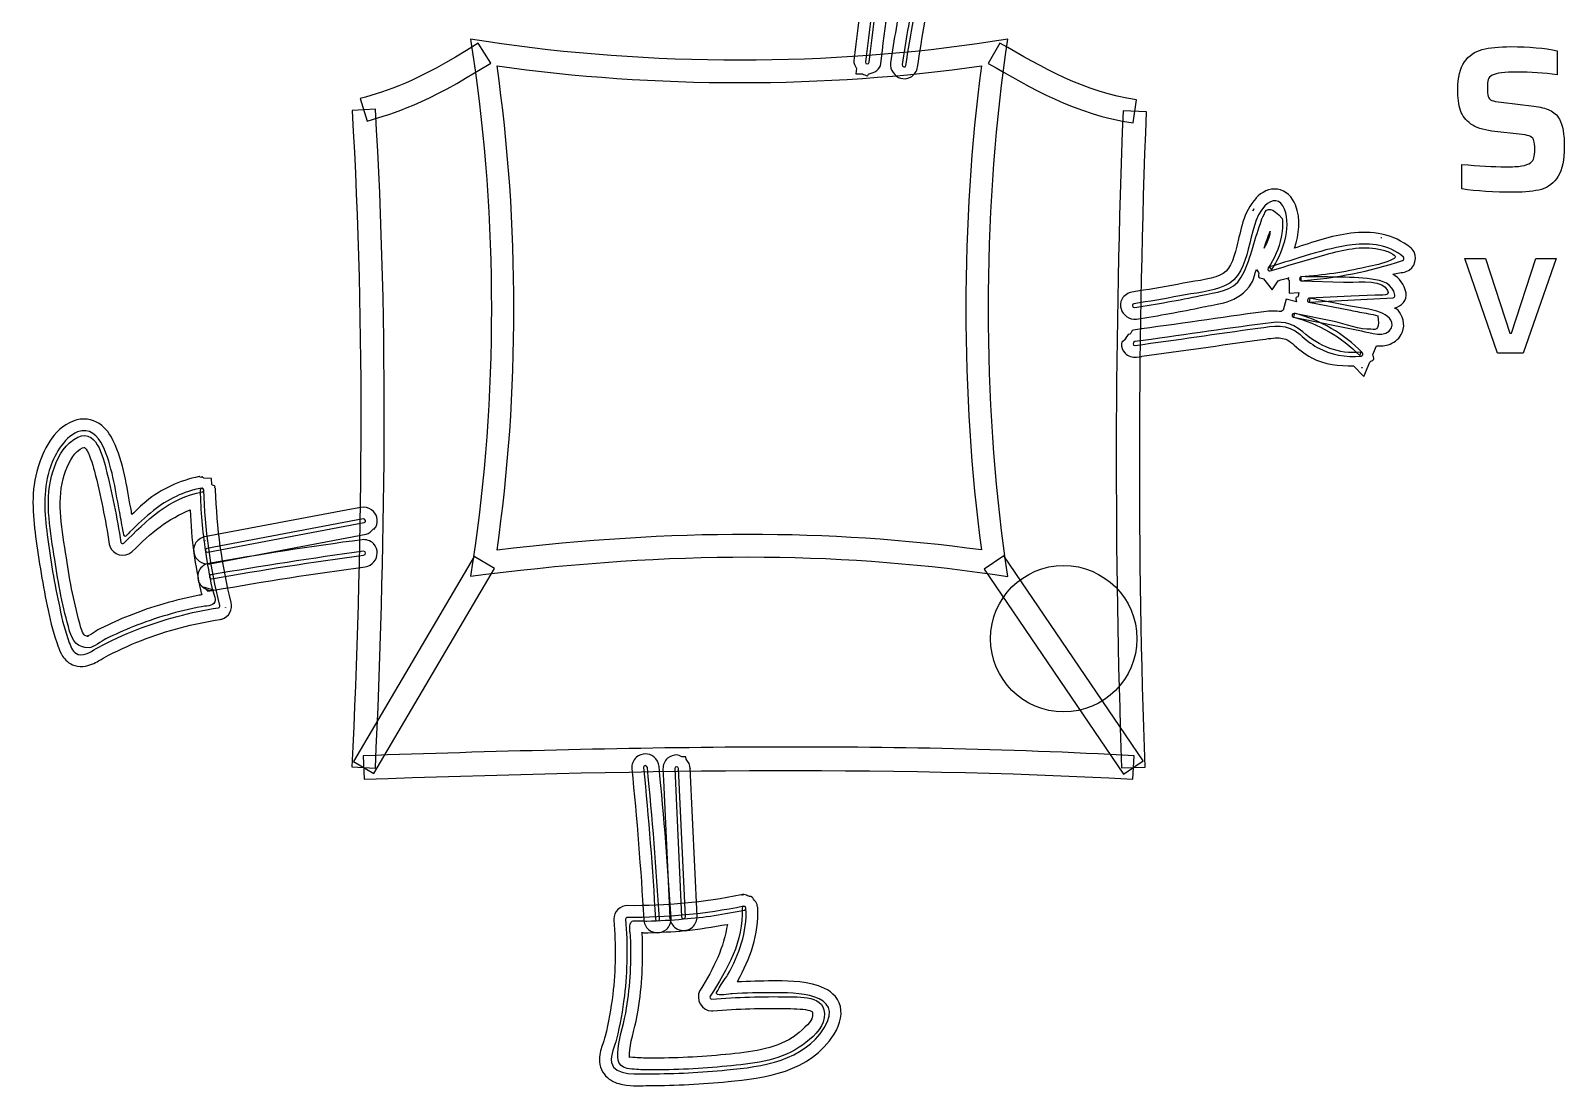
# Model space of a CAD drawing. Extents: x 24 to 169, y 31 to 271.
# Drawn here: x 103.52 to 129.67, y 239.96 to 257.96 of the extents above; entities that cross this region are included whole.
import ezdxf

# ---------------------------------------------------------------- set-up
doc = ezdxf.new("R2010")
doc.units = 0
doc.layers.get('0').update_dxf_attribs({"linetype": 'CONTINUOUS'})

msp = doc.modelspace()

# ---------------------------------------------------------------- linework, layer by layer
at = {"color": 1}
for p, q in [((111.015426, 257.818191), (111.056076, 257.549474)), ((111.28414, 257.777572), (111.015426, 257.818191)), ((111.360622, 257.410292), (111.147717, 257.748602)), ((118.014694, 257.401808), (118.042951, 257.627119)), ((118.042951, 257.627119), (118.040129, 257.627119)), ((120.042928, 257.752737), (119.843111, 257.406157)), ((120.178666, 257.818209), (119.912016, 257.776867)), ((120.042928, 257.752737), (120.042928, 257.752737)), ((120.140767, 257.551559), (120.178666, 257.818209)), ((129.548156, 257.620102), (129.548156, 257.210885)), ((111.469489, 257.364096), (111.469489, 257.364128)), ((117.55166, 257.454174), (117.55166, 257.453468)), ((117.815834, 257.427282), (117.813692, 257.427282)), ((118.180076, 257.414254), (118.180076, 257.413548)), ((118.575443, 257.359256), (118.576149, 257.35855)), ((118.575443, 257.357845), (118.575443, 257.359256)), ((118.575443, 257.359256), (118.575443, 257.359256)), ((118.576149, 257.35855), (118.575443, 257.357845)), ((117.598513, 257.31911), (117.5868, 257.226781)), ((117.5868, 257.226781), (117.700486, 257.226781)), ((117.81486, 257.226781), (117.816271, 257.226781)), ((117.816271, 257.226781), (117.815566, 257.227486)), ((109.137165, 256.803957), (109.254297, 256.421554)), ((109.395545, 256.624813), (108.996604, 256.600683)), ((109.395528, 256.624796), (109.395545, 256.624813)), ((122.542683, 256.579347), (122.143054, 256.594496)), ((122.313928, 256.389169), (122.372496, 256.784663)), ((128.592135, 256.741692), (129.149519, 256.674664)), ((128.951964, 256.19136), (128.433385, 256.251332)), ((127.921859, 255.26356), (127.921859, 255.683365)), ((124.777961, 255.259013), (124.777976, 255.259133)), ((124.414174, 255.109598), (124.413469, 255.108892)), ((124.414174, 255.110304), (124.414174, 255.109598)), ((125.083198, 254.992346), (125.083198, 254.993051)), ((128.810856, 255.207116), (128.810856, 255.207116)), ((124.356922, 254.888446), (124.372833, 254.924958)), ((124.36045, 254.893279), (124.356922, 254.888446)), ((124.651195, 254.541176), (124.651198, 254.541176)), ((126.545913, 254.43226), (126.539034, 254.434376)), ((126.539034, 254.434376), (126.539104, 254.434376)), ((126.539104, 254.434376), (126.548735, 254.43226)), ((126.548735, 254.43226), (126.545913, 254.43226)), ((127.063447, 254.245443), (127.054487, 254.253028)), ((127.071032, 254.237188), (127.063447, 254.245443)), ((124.636752, 253.932661), (124.674319, 253.883977)), ((128.530917, 252.460128), (127.972119, 254.079373)), ((127.972119, 254.079373), (128.321368, 254.079373)), ((128.321368, 254.079373), (128.740467, 252.806202)), ((128.769042, 252.806202), (129.181791, 254.079373)), ((129.527865, 254.079373), (128.969066, 252.460128)), ((129.181791, 254.079373), (129.527865, 254.079373)), ((124.41687, 253.890024), (124.454769, 253.841101)), ((124.540197, 253.730163), (124.684892, 253.54275)), ((124.684892, 253.54275), (124.789621, 253.69847)), ((124.977728, 253.699874), (124.977728, 253.484214)), ((125.177555, 253.769149), (125.177555, 253.69877)), ((125.180194, 253.697186), (125.902508, 253.672315)), ((123.071245, 253.636466), (123.070539, 253.636466)), ((123.07195, 253.636466), (123.071245, 253.636466)), ((124.977728, 253.484214), (125.138958, 253.495926)), ((125.138958, 253.495926), (125.130703, 253.435291)), ((125.318313, 253.334711), (126.747059, 253.408261)), ((126.03427, 253.434187), (125.319368, 253.397678)), ((126.443315, 253.452708), (126.03427, 253.434187)), ((124.925359, 253.385701), (124.872992, 253.193466)), ((125.101059, 253.339537), (124.925359, 253.385701)), ((125.310866, 253.332587), (126.023652, 253.193946)), ((125.327309, 253.399802), (125.318313, 253.334711)), ((125.989295, 253.270685), (125.327309, 253.399802)), ((125.066431, 253.142095), (125.048968, 253.078066)), ((125.048968, 253.078066), (126.209427, 252.841529)), ((125.742665, 253.002385), (125.065863, 253.140497)), ((122.181658, 252.705516), (122.196122, 252.714476)), ((122.182364, 252.707633), (122.181658, 252.705516)), ((122.232663, 252.780668), (122.182364, 252.707633)), ((122.256793, 252.784196), (122.232663, 252.780668)), ((125.030772, 252.627041), (125.024563, 252.63325)), ((126.90565, 252.817798), (126.906356, 252.818503)), ((126.90565, 252.817092), (126.90565, 252.817798)), ((128.740467, 252.806202), (128.769042, 252.806202)), ((122.346483, 252.592807), (122.347583, 252.594412)), ((122.37389, 252.394776), (122.461393, 252.406488)), ((122.461393, 252.406488), (122.462804, 252.408605)), ((125.353912, 252.386581), (125.35744, 252.384464)), ((125.35744, 252.384464), (125.361567, 252.382348)), ((126.179226, 252.42189), (126.202509, 252.478511)), ((126.402661, 252.439536), (126.464672, 252.589742)), ((126.464672, 252.589742), (126.470881, 252.58833)), ((128.969066, 252.460128), (128.530917, 252.460128)), ((126.072631, 252.244542), (126.24902, 252.064711)), ((126.209759, 252.214299), (126.213886, 252.217121)), ((126.224223, 252.215004), (126.209759, 252.214299)), ((126.213886, 252.217121), (126.213886, 252.217121)), ((126.24902, 252.064711), (126.350305, 252.310688)), ((104.241801, 251.304156), (104.241095, 251.304156)), ((104.242507, 251.304861), (104.241801, 251.304156)), ((104.242454, 251.30472), (104.242507, 251.304861)), ((104.431366, 250.855724), (104.431299, 250.855621)), ((103.643717, 250.52212), (103.643717, 250.521415)), ((106.392946, 250.35665), (106.390124, 250.355945)), ((106.395062, 250.35665), (106.392946, 250.35665)), ((106.602439, 250.327017), (106.472215, 250.327723)), ((106.604555, 250.222285), (106.602439, 250.327017)), ((106.40542, 250.127977), (106.406482, 250.127973)), ((106.671354, 250.14303), (106.669943, 250.152696)), ((106.671354, 250.133399), (106.671354, 250.14303)), ((108.985704, 249.800046), (106.481814, 249.32807)), ((109.148309, 249.831055), (108.985704, 249.800046)), ((109.148351, 249.831073), (109.148309, 249.831055)), ((109.185654, 249.634262), (106.51919, 249.131555)), ((106.536653, 249.067523), (109.203116, 249.571288)), ((109.185654, 249.634788), (109.185654, 249.634262)), ((109.385357, 249.468637), (109.385357, 249.481725)), ((106.501813, 249.264683), (106.499696, 249.263977)), ((106.499696, 249.263977), (106.501107, 249.264683)), ((106.501107, 249.264683), (106.501813, 249.264683)), ((106.572774, 248.87056), (109.23996, 249.374922)), ((109.167627, 249.280536), (109.166914, 249.280529)), ((109.361227, 249.463804), (109.385357, 249.468637)), ((104.126147, 248.97192), (104.125441, 248.973331)), ((104.126147, 248.969804), (104.126147, 248.97192)), ((104.856426, 249.204732), (104.859249, 249.188187)), ((104.859249, 249.188187), (104.864752, 249.172347)), ((105.240265, 249.071061), (105.245098, 249.075189)), ((105.245098, 249.075189), (105.249931, 249.080692)), ((106.300684, 249.048311), (106.299978, 249.049722)), ((111.081572, 248.99188), (109.023475, 245.495806)), ((111.426079, 248.789309), (111.081572, 248.99188)), ((120.108386, 249.002905), (119.777657, 248.778285)), ((122.484803, 245.50683), (120.108386, 249.002905)), ((106.554161, 248.876078), (106.553456, 248.876078)), ((106.572068, 248.87056), (106.572774, 248.87056)), ((109.221337, 248.818205), (109.222043, 248.818205)), ((109.222043, 248.818205), (109.222748, 248.818205)), ((109.367983, 245.293238), (111.426079, 248.789309)), ((111.056076, 248.9216), (111.016114, 248.659773)), ((119.777657, 248.778285), (122.154075, 245.282214)), ((120.178666, 248.654968), (120.140767, 248.918863)), ((106.63821, 248.417881), (106.464577, 248.47369)), ((106.464577, 248.47369), (106.538304, 248.399967)), ((106.605974, 248.615094), (106.605977, 248.61509)), ((111.016114, 248.659773), (111.278629, 248.692158)), ((119.914771, 248.692863), (120.178666, 248.654968)), ((106.538304, 248.399967), (106.640965, 248.417888)), ((106.935213, 248.211722), (106.936624, 248.207594)), ((106.749166, 247.920226), (106.762959, 247.922342)), ((106.762959, 247.922342), (106.776047, 247.92647)), ((106.838725, 248.12987), (106.836608, 248.125037)), ((106.836608, 248.125037), (106.837314, 248.128565)), ((106.837314, 248.128565), (106.838725, 248.129976)), ((106.838725, 248.129976), (106.838725, 248.12987)), ((104.372812, 247.775016), (104.372812, 247.776427)), ((103.988225, 247.451152), (103.988931, 247.44833)), ((103.988931, 247.44833), (103.990342, 247.444802)), ((109.188839, 245.594336), (109.202633, 245.194707)), ((113.997614, 245.62597), (113.997614, 245.625984)), ((114.5309, 245.608684), (114.530914, 245.608758)), ((114.689374, 245.577005), (114.619094, 245.577005)), ((114.691491, 245.534975), (114.689374, 245.577005)), ((115.771019, 245.741787), (115.771023, 245.741787)), ((122.307741, 245.194707), (122.33046, 245.594336)), ((108.995899, 245.403467), (109.395528, 245.385546)), ((109.023475, 245.495806), (109.367983, 245.293238)), ((113.76748, 245.377248), (113.76748, 245.375837)), ((113.76748, 245.375837), (113.76748, 245.374426)), ((114.298713, 245.369667), (114.298713, 245.36755)), ((114.298713, 245.36755), (114.298713, 245.359966)), ((114.298713, 245.359966), (114.305592, 245.177375)), ((114.498465, 245.377128), (114.498472, 245.377128)), ((114.498472, 245.377128), (114.614892, 242.847189)), ((114.681031, 242.847189), (114.564615, 245.377128)), ((114.880971, 242.857459), (114.76453, 245.386152)), ((114.76453, 245.386152), (114.76453, 245.377192)), ((122.11963, 245.38763), (122.519259, 245.401424)), ((122.154075, 245.282214), (122.484803, 245.50683)), ((114.305592, 245.177375), (114.307708, 245.177375)), ((114.307708, 245.177375), (114.415196, 242.838162)), ((115.63077, 243.223539), (115.676934, 243.228372)), ((115.653323, 243.228203), (115.631274, 243.224075)), ((115.676934, 243.228372), (115.653323, 243.228203)), ((115.673219, 243.028146), (115.672161, 243.028164)), ((115.828526, 243.173868), (115.822317, 243.175984)), ((113.460868, 242.80584), (113.460868, 242.797586)), ((113.460868, 242.797586), (113.461573, 242.789331)), ((114.237065, 242.80856), (114.237065, 242.80856)), ((114.415196, 242.838162), (114.415196, 242.847122)), ((114.436518, 242.819585), (114.436518, 242.82029)), ((114.436518, 242.818174), (114.436518, 242.819585)), ((115.396109, 242.719001), (115.396318, 242.719019)), ((113.947135, 242.512344), (113.947135, 242.51305)), ((114.666475, 242.612219), (114.665064, 242.611513)), ((115.574191, 241.756524), (115.574897, 241.757935)), ((115.574191, 241.755818), (115.574191, 241.756524)), ((116.174328, 241.753737), (116.173622, 241.753737)), ((114.931869, 241.59455), (114.929047, 241.590422)), ((114.933986, 241.598677), (114.931869, 241.59455)), ((115.128863, 241.242468), (115.138494, 241.242468)), ((115.138494, 241.242468), (115.14816, 241.243173)), ((113.222493, 240.330229), (113.222493, 240.329524)), ((115.368614, 240.500416), (115.367203, 240.500416)), ((115.370025, 240.500416), (115.368614, 240.500416)), ((114.070674, 239.970559), (114.072085, 239.970559)), ((114.072085, 239.970559), (114.074202, 239.970559))]:
    msp.add_line(p, q, dxfattribs=at)
at = {"color": 5}
msp.add_line((119.883819, 247.592015), (119.883819, 247.592015), dxfattribs=at)
at = {"color": 1}
for points in [[(117.83071, 259.667298), (117.740435, 258.928181), (117.644776, 258.19273), (117.55166, 257.454174)], [(118.02908, 259.642896), (117.938593, 258.902065), (117.842814, 258.165996), (117.749681, 257.427282)], [(117.813692, 257.427282), (117.906822, 258.168109), (118.003134, 258.904182), (118.093092, 259.642896)], [(118.040129, 257.627119), (118.124259, 258.291627), (118.210651, 258.953482), (118.29162, 259.618378)], [(118.386778, 258.588341), (118.304271, 258.198815), (118.236203, 257.807138), (118.180076, 257.414254)], [(118.582054, 258.546995), (118.500566, 258.162289), (118.433359, 257.77494), (118.377797, 257.386003)], [(118.441826, 257.368012), (118.478867, 257.628361), (118.520675, 257.887652), (118.568825, 258.146414)], [(118.639649, 257.339814), (118.676309, 257.597496), (118.718226, 257.853372), (118.765738, 258.108758)], [(111.147717, 257.748602), (110.030777, 257.045983), (109.623683, 256.952575), (109.137165, 256.803957)], [(119.912016, 257.776867), (117.180596, 257.354147), (114.048862, 257.354715), (111.28414, 257.777572)], [(122.372496, 256.784663), (121.476567, 256.917798), (120.777346, 257.329675), (120.042928, 257.752737)], [(127.964192, 257.429603), (128.039451, 257.537788), (128.14058, 257.608343), (128.26758, 257.641269)], [(128.26758, 257.641269), (128.39458, 257.674195), (128.558033, 257.690658), (128.75794, 257.690658)], [(128.75794, 257.690658), (129.066029, 257.690658), (129.329435, 257.667139), (129.548156, 257.620102)], [(109.254297, 256.421554), (109.72741, 256.566072), (110.218927, 256.692102), (111.360622, 257.410292)], [(111.056076, 257.549474), (111.478918, 254.784751), (111.478798, 251.653017), (111.056076, 248.9216)], [(111.469489, 257.364128), (114.139176, 256.98134), (117.087057, 256.981301), (119.728046, 257.364128)], [(111.469489, 249.104847), (111.852442, 251.74621), (111.8524, 254.69402), (111.469489, 257.364096)], [(117.55166, 257.453468), (117.546016, 257.411047), (117.575049, 257.364226), (117.598513, 257.31911)], [(117.749681, 257.427282), (117.743896, 257.384952), (117.810532, 257.385481), (117.815834, 257.427282)], [(117.815566, 257.227486), (117.903167, 257.248089), (118.001313, 257.29632), (118.014694, 257.401808)], [(118.180076, 257.413548), (118.162896, 257.289575), (118.254924, 257.180288), (118.351638, 257.1531)], [(118.377797, 257.386003), (118.372011, 257.344206), (118.436008, 257.326204), (118.441826, 257.368012)], [(118.521828, 257.170315), (118.583727, 257.202877), (118.630709, 257.278008), (118.639649, 257.339814)], [(119.728046, 257.364128), (119.374518, 254.694884), (119.374603, 251.746838), (119.728046, 249.106258)], [(120.140767, 248.918863), (119.750331, 251.65192), (119.750225, 254.78523), (120.140767, 257.551559)], [(119.843111, 257.406157), (120.574749, 256.984705), (121.32948, 256.535455), (122.313928, 256.389169)], [(127.851304, 256.960413), (127.851304, 257.167373), (127.888933, 257.32377), (127.964192, 257.429603)], [(117.700486, 257.226781), (117.727544, 257.217397), (117.754786, 257.195666), (117.779724, 257.195772)], [(117.779724, 257.195772), (117.794893, 257.195832), (117.799338, 257.223183), (117.81486, 257.226781)], [(118.351638, 257.1531), (118.399997, 257.139518), (118.459641, 257.137613), (118.521828, 257.170315)], [(128.369885, 257.129746), (128.360478, 257.099172), (128.355774, 257.053311), (128.355774, 256.992163)], [(128.440441, 257.203829), (128.402811, 257.185015), (128.379293, 257.16032), (128.369885, 257.129746)], [(128.860242, 257.256742), (128.648578, 257.256742), (128.508644, 257.239105), (128.440441, 257.203829)], [(129.548156, 257.210885), (129.320027, 257.241456), (129.090722, 257.256742), (128.860242, 257.256742)], [(127.897164, 256.604109), (127.866591, 256.700534), (127.851304, 256.819303), (127.851304, 256.960413)], [(128.355774, 256.992163), (128.355774, 256.921608), (128.360478, 256.871043), (128.369885, 256.840469)], [(128.369885, 256.840469), (128.379293, 256.809895), (128.399283, 256.787553), (128.429857, 256.773442)], [(108.996604, 256.600683), (109.227031, 252.796515), (109.162251, 249.085257), (108.995899, 245.403467)], [(109.395528, 245.385546), (109.562201, 249.074801), (109.627175, 252.800476), (109.395528, 256.624796)], [(122.143054, 256.594496), (121.996934, 252.771633), (121.989917, 249.036521), (122.11963, 245.38763)], [(122.519259, 245.401424), (122.389917, 249.040084), (122.39693, 252.765908), (122.542683, 256.579347)], [(128.073553, 256.371276), (127.988886, 256.432424), (127.93009, 256.510035), (127.897164, 256.604109)], [(128.429857, 256.773442), (128.462783, 256.761682), (128.516876, 256.751099), (128.592135, 256.741692)], [(129.149519, 256.674664), (129.257703, 256.662905), (129.347074, 256.640562), (129.417629, 256.607636)], [(129.417629, 256.607636), (129.488184, 256.577062), (129.543453, 256.525322), (129.583434, 256.452415)], [(128.433385, 256.251332), (128.278163, 256.272499), (128.158219, 256.31248), (128.073553, 256.371276)], [(129.583434, 256.452415), (129.639878, 256.351285), (129.6681, 256.194889), (129.6681, 255.983225)], [(129.093074, 256.156082), (129.064852, 256.172545), (129.017815, 256.184304), (128.951964, 256.19136)], [(129.149519, 256.085527), (129.140111, 256.118453), (129.121296, 256.141971), (129.093074, 256.156082)], [(129.16363, 255.937364), (129.16363, 256.005568), (129.158926, 256.054955), (129.149519, 256.085527)], [(129.093074, 255.711587), (129.123648, 255.735105), (129.142463, 255.763328), (129.149519, 255.796253)], [(129.149519, 255.796253), (129.158926, 255.829179), (129.16363, 255.876216), (129.16363, 255.937364)], [(129.6681, 255.983225), (129.6681, 255.7598), (129.632823, 255.591643), (129.562267, 255.478754)], [(127.921859, 255.683365), (128.211136, 255.655143), (128.45808, 255.641032), (128.66269, 255.641032)], [(128.66269, 255.641032), (128.782634, 255.641032), (128.875531, 255.645735), (128.94138, 255.655143)], [(128.94138, 255.655143), (129.009584, 255.666902), (129.060148, 255.685717), (129.093074, 255.711587)], [(124.777976, 255.259133), (124.633633, 255.279418), (124.505671, 255.207585), (124.414174, 255.110304)], [(125.083198, 254.993051), (125.032539, 255.122287), (124.922304, 255.238707), (124.777961, 255.259013)], [(128.810856, 255.207116), (128.465135, 255.207116), (128.168803, 255.225931), (127.921859, 255.26356)], [(129.276518, 255.256505), (129.158926, 255.223579), (129.003705, 255.207116), (128.810856, 255.207116)], [(129.562267, 255.478754), (129.491712, 255.365866), (129.396462, 255.291783), (129.276518, 255.256505)], [(124.560019, 254.973006), (124.227704, 254.61582), (124.371637, 253.827364), (123.876338, 253.608815)], [(124.413469, 255.108892), (124.187512, 254.866027), (124.150163, 254.54549), (124.085496, 254.287586)], [(124.897098, 254.920086), (124.829897, 255.091536), (124.685432, 255.106349), (124.560019, 254.973006)], [(125.065983, 254.253028), (125.144599, 254.489332), (125.180893, 254.742026), (125.083198, 254.992346)], [(124.372833, 254.924958), (124.367223, 254.91501), (124.365601, 254.903404), (124.36045, 254.893279)], [(124.485936, 254.674028), (124.499589, 254.727474), (124.520226, 254.778891), (124.547316, 254.826957)], [(124.547316, 254.826957), (124.591762, 254.965245), (124.694244, 254.94355), (124.854761, 254.761866)], [(124.674319, 253.883977), (124.855294, 254.151738), (125.024097, 254.594646), (124.897098, 254.920086)], [(124.854761, 254.761866), (124.880161, 254.690425), (124.848975, 254.497283), (124.838886, 254.439075)], [(124.159971, 253.756985), (124.316074, 254.030034), (124.375341, 254.380871), (124.485936, 254.674028)], [(124.54715, 254.25179), (124.575161, 254.349089), (124.621988, 254.456107), (124.651195, 254.541176)], [(124.642238, 254.47641), (124.62668, 254.395698), (124.579182, 254.326994), (124.54715, 254.25179)], [(124.651198, 254.541176), (124.648023, 254.518422), (124.64446, 254.489385), (124.642238, 254.47641)], [(126.02647, 254.507965), (125.685554, 254.465121), (125.379322, 254.351901), (125.065983, 254.253028)], [(127.054487, 254.253028), (126.751307, 254.508336), (126.376538, 254.551435), (126.02647, 254.507965)], [(124.085496, 254.287586), (124.020938, 254.030105), (123.955371, 253.86291), (123.79611, 253.792181)], [(124.838886, 254.439075), (124.802726, 254.250939), (124.727169, 254.072586), (124.617169, 253.915731)], [(126.051211, 254.309423), (125.571254, 254.249105), (125.098713, 254.067594), (124.636752, 253.932661)], [(125.606705, 254.144863), (125.892454, 254.223712), (126.210482, 254.300967), (126.506286, 254.236941)], [(126.925391, 254.100402), (126.674038, 254.312068), (126.370826, 254.34911), (126.051211, 254.309423)], [(126.506286, 254.236941), (126.57519, 254.225476), (126.641932, 254.203533), (126.704193, 254.17185)], [(126.970437, 253.854785), (127.126651, 253.904167), (127.183384, 254.117392), (127.071032, 254.237188)], [(124.654207, 253.867051), (124.971706, 253.959648), (125.289206, 254.057551), (125.606705, 254.144863)], [(125.177555, 253.69877), (125.767571, 253.740133), (126.349924, 253.856422), (126.910575, 254.044844)], [(126.284033, 253.929493), (125.921244, 253.844043), (125.552063, 253.78847), (125.180194, 253.763335)], [(126.707368, 254.045909), (126.581423, 253.984), (126.417915, 253.961768), (126.284033, 253.929493)], [(126.704193, 254.17185), (126.816906, 254.104121), (126.816376, 254.09988), (126.707368, 254.045909)], [(126.910575, 254.044844), (126.934564, 254.052181), (126.942536, 254.082111), (126.925391, 254.100402)], [(123.79611, 253.792181), (123.621136, 253.715188), (123.332236, 253.687265), (123.07195, 253.636466)], [(123.466764, 253.446361), (123.71653, 253.499281), (124.0208, 253.513569), (124.159971, 253.756985)], [(124.333501, 253.657823), (124.378181, 253.735973), (124.384749, 253.808698), (124.41687, 253.890024)], [(124.454769, 253.841101), (124.462565, 253.813267), (124.443727, 253.780197), (124.460272, 253.758421)], [(124.460272, 253.758421), (124.47717, 253.736231), (124.514864, 253.745262), (124.540197, 253.730163)], [(124.617169, 253.915731), (124.602882, 253.890296), (124.625883, 253.860084), (124.654207, 253.867051)], [(124.789621, 253.69847), (124.849755, 253.716144), (124.908845, 253.732336), (124.968768, 253.750144)], [(124.968768, 253.750144), (124.967357, 253.741254), (124.950847, 253.738856), (124.950847, 253.730177)], [(124.950847, 253.730177), (124.950847, 253.717054), (124.974765, 253.713315), (124.977728, 253.699874)], [(125.180194, 253.763335), (125.141314, 253.758431), (125.141314, 253.702096), (125.180194, 253.697186)], [(126.38088, 253.72576), (125.986649, 253.772331), (125.574433, 253.755394), (125.177555, 253.769149)], [(125.902508, 253.672315), (126.061258, 253.667023), (126.490411, 253.718356), (126.612644, 253.588174)], [(126.779338, 253.450062), (126.748118, 253.646911), (126.559209, 253.704065), (126.38088, 253.72576)], [(126.746505, 253.809997), (126.819622, 253.831939), (126.897995, 253.830493), (126.970437, 253.854785)], [(126.969746, 253.490984), (126.942653, 253.634134), (126.849061, 253.745784), (126.746505, 253.809997)], [(122.294706, 253.504174), (122.23377, 253.494896), (122.160178, 253.448471), (122.127274, 253.387042)], [(123.070539, 253.636466), (122.815111, 253.58465), (122.556096, 253.543696), (122.294706, 253.504174)], [(123.110107, 253.44054), (122.849228, 253.38762), (122.587292, 253.34582), (122.324826, 253.306132)], [(122.342288, 253.242633), (122.719054, 253.29925), (123.094232, 253.365928), (123.466764, 253.446361)], [(123.876338, 253.608815), (123.651443, 253.509854), (123.351406, 253.487636), (123.110107, 253.44054)], [(123.916643, 253.340186), (124.067356, 253.389278), (124.233581, 253.483057), (124.333501, 253.657823)], [(125.130703, 253.435291), (125.123753, 253.418852), (125.092818, 253.417264), (125.090052, 253.40086)], [(126.612644, 253.588174), (126.77616, 253.415137), (126.523215, 253.456941), (126.443315, 253.452708)], [(126.747059, 253.408261), (126.76872, 253.408614), (126.784415, 253.429005), (126.779338, 253.450062)], [(126.770621, 253.234667), (126.893638, 253.258938), (126.99516, 253.365304), (126.969746, 253.490984)], [(122.127274, 253.387042), (122.09429, 253.32544), (122.095665, 253.265217), (122.109353, 253.216164)], [(122.109353, 253.216164), (122.136729, 253.11806), (122.249529, 253.025911), (122.372556, 253.044598)], [(122.324826, 253.306132), (122.282496, 253.299818), (122.300484, 253.236283), (122.342288, 253.242633)], [(124.546395, 253.168666), (123.803828, 253.069486), (123.063113, 252.956869), (122.321559, 252.857231)], [(122.372556, 253.044598), (122.752402, 253.101691), (123.131178, 253.169259), (123.508057, 253.250616)], [(123.508057, 253.250616), (123.620398, 253.274428), (123.765933, 253.291094), (123.916643, 253.340186)], [(124.841983, 253.173499), (124.745347, 253.178579), (124.650937, 253.18246), (124.546395, 253.168666)], [(124.872992, 253.193466), (124.866854, 253.18246), (124.845688, 253.184929), (124.841983, 253.173499)], [(125.065863, 253.140497), (125.026073, 253.147341), (125.010646, 253.090776), (125.0484, 253.076468)], [(125.090052, 253.40086), (125.086878, 253.38241), (125.099507, 253.359977), (125.101059, 253.339537)], [(125.319368, 253.397678), (125.284443, 253.397678), (125.272265, 253.339999), (125.310866, 253.332587)], [(126.534864, 253.155327), (126.368706, 253.221999), (126.164448, 253.236815), (125.989295, 253.270685)], [(126.023652, 253.193946), (126.125251, 253.173838), (126.22738, 253.155317), (126.32898, 253.134147)], [(126.72113, 252.894449), (126.77405, 253.024094), (126.635931, 253.114582), (126.534864, 253.155327)], [(126.832632, 253.194016), (126.812277, 253.216065), (126.791717, 253.218146), (126.770621, 253.234667)], [(126.906356, 252.818503), (126.961978, 252.954763), (126.906003, 253.114564), (126.832632, 253.194016)], [(124.572681, 252.970635), (123.831849, 252.871684), (123.091018, 252.758969), (122.346483, 252.658956)], [(122.347583, 252.594412), (123.046607, 252.6886), (123.744579, 252.792317), (124.443603, 252.888099)], [(124.443603, 252.888099), (124.718773, 252.925666), (124.933081, 252.974879), (125.161151, 252.779091)], [(125.207679, 252.824056), (124.996013, 253.00556), (124.849434, 253.007147), (124.572681, 252.970635)], [(125.0484, 253.076468), (125.477832, 252.96511), (125.868786, 252.738807), (126.179226, 252.42189)], [(126.226361, 252.470055), (125.907489, 252.794691), (125.506661, 253.026924), (125.066431, 253.142095)], [(126.371313, 252.873797), (126.199864, 252.851043), (125.91676, 252.966927), (125.742665, 253.002385)], [(126.209427, 252.841529), (126.338544, 252.815071), (126.642814, 252.708179), (126.72113, 252.894449)], [(126.32898, 253.134147), (126.382567, 253.126033), (126.435589, 253.114532), (126.487729, 253.099751)], [(126.487729, 253.099751), (126.517715, 252.91031), (126.47891, 252.834992), (126.371313, 252.873797)], [(122.114818, 252.622151), (122.114617, 252.571648), (122.128752, 252.512836), (122.17752, 252.46161)], [(122.196122, 252.714476), (122.173227, 252.676747), (122.114976, 252.66186), (122.114818, 252.622151)], [(122.321559, 252.857231), (122.282683, 252.852327), (122.286108, 252.805401), (122.256793, 252.784196)], [(122.346483, 252.658956), (122.304682, 252.653665), (122.304153, 252.586986), (122.346483, 252.592807)], [(122.462804, 252.408605), (123.133701, 252.499755), (123.802643, 252.598198), (124.470601, 252.689722)], [(124.470601, 252.689722), (124.612887, 252.70916), (124.723972, 252.726735), (124.80684, 252.721437)], [(124.80684, 252.721437), (124.889711, 252.71611), (124.946511, 252.699388), (125.030772, 252.627041)], [(125.024563, 252.63325), (125.12497, 252.539422), (125.235562, 252.456427), (125.353912, 252.386581)], [(125.161151, 252.779091), (125.250912, 252.695211), (125.349569, 252.621396), (125.455371, 252.558958)], [(126.202509, 252.478511), (125.80934, 252.442531), (125.501366, 252.57429), (125.207679, 252.824056)], [(126.696877, 252.616588), (126.778993, 252.647738), (126.86549, 252.721571), (126.90565, 252.817092)], [(122.17752, 252.46161), (122.226281, 252.410383), (122.312309, 252.386306), (122.37389, 252.394776)], [(125.361567, 252.382348), (125.579502, 252.266439), (125.827374, 252.244345), (126.072631, 252.244542)], [(125.455371, 252.558958), (125.684545, 252.437074), (125.944958, 252.386577), (126.203077, 252.413967)], [(126.203077, 252.413967), (126.231723, 252.415025), (126.245933, 252.449104), (126.226361, 252.470055)], [(126.41783, 252.357544), (126.428378, 252.382944), (126.402202, 252.410542), (126.402661, 252.439536)], [(126.470881, 252.58833), (126.538872, 252.583815), (126.614764, 252.585508), (126.696877, 252.616588)], [(126.213886, 252.217121), (126.21745, 252.217474), (126.22066, 252.214652), (126.224223, 252.215004)], [(126.350305, 252.310688), (126.370131, 252.33129), (126.40743, 252.33249), (126.41783, 252.357544)], [(104.686871, 251.259935), (104.571379, 251.337387), (104.398134, 251.367321), (104.242454, 251.30472)], [(104.241095, 251.304156), (103.885913, 251.1592), (103.728349, 250.790224), (103.643717, 250.52212)], [(104.316808, 251.1191), (104.069159, 251.018029), (103.91041, 250.701588), (103.834739, 250.461877)], [(104.177634, 250.934421), (104.596733, 251.297428), (104.732196, 250.753976), (104.797816, 250.499977)], [(104.745961, 250.882034), (104.664474, 251.049779), (104.516833, 251.199533), (104.316808, 251.1191)], [(104.925959, 250.96917), (104.874693, 251.074703), (104.802363, 251.18248), (104.686871, 251.259935)], [(103.874948, 250.365569), (103.92469, 250.561889), (104.018885, 250.796838), (104.177634, 250.934421)], [(104.308719, 250.78338), (104.390796, 250.854471), (104.429482, 250.855826), (104.431366, 250.855724)], [(104.431299, 250.855621), (104.433063, 250.855523), (104.436731, 250.859149), (104.462308, 250.825988)], [(104.462308, 250.825988), (104.513425, 250.759835), (104.571132, 250.577961), (104.604244, 250.449783)], [(105.026948, 249.788778), (104.957628, 250.144907), (104.90524, 250.552893), (104.745961, 250.882034)], [(105.222926, 249.82678), (105.155468, 250.173337), (105.105977, 250.597174), (104.925959, 250.96917)], [(104.068944, 250.316226), (104.113249, 250.491101), (104.205539, 250.693954), (104.308719, 250.78338)], [(103.643717, 250.521415), (103.517053, 250.118011), (103.551322, 249.708183), (103.601688, 249.335616)], [(103.834739, 250.461877), (103.723085, 250.106278), (103.750598, 249.726337), (103.799814, 249.362271)], [(103.927869, 248.942643), (103.855369, 249.40778), (103.75589, 249.899374), (103.874948, 250.365569)], [(104.125441, 248.973331), (104.051958, 249.444786), (103.964832, 249.908567), (104.068944, 250.316226)], [(104.604244, 250.449783), (104.709435, 250.039451), (104.793435, 249.623623), (104.856426, 249.204732)], [(104.797816, 250.499977), (104.904771, 250.082857), (104.990429, 249.660569), (105.054461, 249.234743)], [(106.390124, 250.355945), (106.057444, 250.292441), (105.746094, 250.146794), (105.484066, 249.9322)], [(106.419863, 250.340811), (106.408609, 250.340797), (106.406492, 250.358555), (106.395062, 250.35665)], [(106.438454, 250.357356), (106.430411, 250.357356), (106.428082, 250.34194), (106.419863, 250.340811)], [(106.472215, 250.327723), (106.457328, 250.331321), (106.452988, 250.357356), (106.438454, 250.357356)], [(105.107381, 249.220455), (105.487318, 249.607804), (105.890013, 249.999915), (106.445107, 250.095694)], [(106.427645, 250.159723), (106.127711, 250.102471), (105.846851, 249.971136), (105.610614, 249.777666)], [(106.471569, 250.127977), (106.466666, 250.166856), (106.410331, 250.166856), (106.40542, 250.127977)], [(106.406482, 250.127973), (106.414208, 249.776579), (106.444783, 249.42606), (106.498031, 249.078639)], [(106.445107, 250.095694), (106.487441, 250.103103), (106.469449, 250.166602), (106.427645, 250.159723)], [(106.742502, 248.158953), (106.580253, 248.803371), (106.489395, 249.463684), (106.471569, 250.127977)], [(106.661053, 250.186457), (106.655267, 250.207306), (106.617485, 250.203002), (106.604555, 250.222285)], [(106.65823, 250.163032), (106.656819, 250.170229), (106.662887, 250.179648), (106.661053, 250.186457)], [(106.669943, 250.152696), (106.669237, 250.158446), (106.659465, 250.157423), (106.65823, 250.163032)], [(106.936624, 248.207594), (106.777956, 248.837787), (106.688784, 249.483771), (106.671354, 250.133399)], [(105.088328, 249.446409), (105.066103, 249.560179), (105.04917, 249.675008), (105.026948, 249.788778)], [(105.610614, 249.777666), (105.469905, 249.664079), (105.336139, 249.542152), (105.210036, 249.412542)], [(105.243599, 249.71309), (105.236861, 249.751716), (105.230687, 249.786969), (105.222926, 249.82678)], [(105.484066, 249.9322), (105.399597, 249.86398), (105.323136, 249.786937), (105.243599, 249.71309)], [(105.249931, 249.080692), (105.557306, 249.394064), (105.874748, 249.646366), (106.235914, 249.788313)], [(106.235914, 249.788313), (106.251401, 249.541122), (106.263149, 249.29324), (106.300684, 249.048311)], [(109.328874, 249.79111), (109.280914, 249.825788), (109.20935, 249.842658), (109.148351, 249.831073)], [(109.418448, 249.662262), (109.404901, 249.711584), (109.376838, 249.756418), (109.328874, 249.79111)], [(109.203116, 249.571288), (109.244917, 249.57919), (109.227458, 249.642729), (109.185654, 249.634788)], [(109.385357, 249.481725), (109.389308, 249.487581), (109.398728, 249.487969), (109.401903, 249.494143)], [(109.401903, 249.494143), (109.432841, 249.553981), (109.431994, 249.61294), (109.418448, 249.662262)], [(103.601688, 249.335616), (103.657589, 248.91766), (103.722545, 248.494201), (103.816659, 248.076093)], [(103.799814, 249.362271), (103.855373, 248.946877), (103.919405, 248.529365), (104.01148, 248.120321)], [(105.054461, 249.234743), (105.061834, 249.212341), (105.089739, 249.204827), (105.107381, 249.220455)], [(105.210036, 249.412542), (105.116377, 249.319942), (105.119016, 249.294538), (105.088328, 249.446409)], [(106.481814, 249.32807), (106.42072, 249.316499), (106.351315, 249.268422), (106.320584, 249.208178)], [(109.166914, 249.280529), (108.29297, 249.163443), (107.422102, 249.028513), (106.554161, 248.876078)], [(109.363309, 249.213011), (109.314827, 249.264235), (109.229257, 249.288887), (109.167627, 249.280536)], [(109.23996, 249.374922), (109.285585, 249.383565), (109.325826, 249.42478), (109.361227, 249.463804)], [(119.728046, 249.106258), (117.1084, 249.458805), (114.466366, 249.458442), (111.469489, 249.104847)], [(104.372812, 247.776427), (104.264714, 248.168538), (104.182023, 248.566918), (104.126147, 248.969804)], [(104.864752, 249.172347), (104.914832, 249.020339), (105.120483, 248.964914), (105.240265, 249.071061)], [(106.320584, 249.208178), (106.289857, 249.147938), (106.290492, 249.088852), (106.304039, 249.040059)], [(106.299978, 249.049722), (106.330564, 248.839999), (106.368082, 248.630954), (106.411601, 248.422717)], [(106.304039, 249.040059), (106.317586, 248.991267), (106.345219, 248.947237), (106.392233, 248.91259)], [(106.51919, 249.131555), (106.477393, 249.123653), (106.495378, 249.060114), (106.536653, 249.067523)], [(106.498031, 249.078639), (106.528017, 248.87297), (106.564353, 248.668007), (106.607039, 248.463749)], [(109.19465, 249.082346), (108.322938, 248.965577), (107.454225, 248.831169), (106.588511, 248.679123)], [(106.605977, 248.61509), (107.466043, 248.766431), (108.328935, 248.900134), (109.19465, 249.016197)], [(109.19465, 249.016197), (109.235921, 249.021983), (109.23645, 249.088167), (109.19465, 249.082346)], [(109.222748, 248.818205), (109.347102, 248.835632), (109.425609, 248.952969), (109.426008, 249.053161)], [(109.426008, 249.053161), (109.426209, 249.103256), (109.411932, 249.16163), (109.363309, 249.213011)], [(111.278629, 248.692158), (114.445087, 249.083881), (117.179072, 249.083659), (119.914771, 248.692863)], [(104.179758, 247.721856), (104.069156, 248.122829), (103.985011, 248.530639), (103.927869, 248.942643)], [(106.390155, 248.757566), (106.358758, 248.697273), (106.359499, 248.637774), (106.37294, 248.588755)], [(106.553456, 248.876078), (106.492302, 248.865248), (106.421567, 248.817856), (106.390155, 248.757566)], [(106.392233, 248.91259), (106.439251, 248.877948), (106.510332, 248.85948), (106.572068, 248.87056)], [(106.640965, 248.417888), (107.498347, 248.568756), (108.358322, 248.702505), (109.221337, 248.818205)], [(106.37294, 248.588755), (106.399786, 248.490722), (106.515617, 248.397695), (106.63821, 248.417881)], [(106.588511, 248.679123), (106.546714, 248.671714), (106.56417, 248.608211), (106.605974, 248.615094)], [(106.607039, 248.463749), (106.617622, 248.410829), (106.680586, 248.257904), (106.659959, 248.219275)], [(106.390254, 248.332449), (105.982363, 248.255251), (105.583002, 248.138686), (105.197565, 247.984495)], [(106.435731, 248.338658), (106.418656, 248.336541), (106.412835, 248.336894), (106.390254, 248.332449)], [(106.411601, 248.422717), (106.419221, 248.385489), (106.427193, 248.363969), (106.435731, 248.338658)], [(106.659959, 248.219275), (106.622388, 248.144133), (106.496973, 248.149425), (106.427652, 248.136192)], [(106.776047, 247.92647), (106.895797, 247.961712), (106.968039, 248.091294), (106.935213, 248.211722)], [(103.816659, 248.076093), (103.857137, 247.863594), (103.914364, 247.654479), (103.988225, 247.451152)], [(104.01148, 248.120321), (104.050021, 247.916003), (104.105058, 247.715142), (104.176051, 247.519718)], [(105.197565, 247.984495), (105.032134, 247.918656), (104.869345, 247.846382), (104.709742, 247.766764)], [(106.427652, 248.136192), (106.032443, 248.061396), (105.645405, 247.948508), (105.271955, 247.799114)], [(105.334922, 247.749905), (105.78134, 247.923962), (106.245841, 248.047497), (106.719748, 248.118204)], [(105.407651, 247.563314), (105.840162, 247.731949), (106.290023, 247.85172), (106.749166, 247.920226)], [(106.719748, 248.118204), (106.737175, 248.123319), (106.747264, 248.141452), (106.742502, 248.158953)], [(104.512074, 247.436107), (104.313641, 247.429792), (104.226325, 247.564694), (104.179758, 247.721856)], [(104.430692, 247.658571), (104.414041, 247.675257), (104.390659, 247.716857), (104.372812, 247.775016)], [(104.505795, 247.635852), (104.452762, 247.634088), (104.447809, 247.641426), (104.430692, 247.658571)], [(104.551959, 247.669613), (104.505646, 247.640897), (104.449816, 247.633972), (104.505795, 247.635852)], [(104.709742, 247.766764), (104.64445, 247.73452), (104.598575, 247.69852), (104.551959, 247.669613)], [(104.669232, 247.443518), (104.885001, 247.558471), (105.107272, 247.660772), (105.334922, 247.749905)], [(105.271955, 247.799114), (105.111445, 247.735261), (104.953754, 247.664706), (104.798881, 247.587448)], [(103.990342, 247.444802), (104.004594, 247.409394), (104.023185, 247.355539), (104.062001, 247.295289)], [(104.176051, 247.519718), (104.206742, 247.443518), (104.23955, 247.352502), (104.327392, 247.324985)], [(104.327392, 247.324985), (104.443279, 247.288473), (104.578745, 247.394835), (104.669232, 247.443518)], [(104.798881, 247.587448), (104.727973, 247.552523), (104.587219, 247.438752), (104.512074, 247.436107)], [(104.76342, 247.267038), (104.972342, 247.378343), (105.187222, 247.477011), (105.407651, 247.563314)], [(104.062001, 247.295289), (104.100828, 247.235038), (104.170156, 247.164497), (104.267328, 247.134059)], [(104.267328, 247.134059), (104.399662, 247.092361), (104.513474, 247.133706), (104.59323, 247.171263)], [(104.59323, 247.171263), (104.672743, 247.208728), (104.734898, 247.251636), (104.76342, 247.267038)], [(115.771023, 245.741787), (113.579655, 245.730216), (111.384473, 245.66957), (109.188839, 245.594336)], [(113.839828, 245.566037), (113.789698, 245.520179), (113.762058, 245.439291), (113.76748, 245.377248)], [(113.997614, 245.625984), (113.946966, 245.626185), (113.889957, 245.611908), (113.839828, 245.566037)], [(114.144373, 245.57498), (114.098529, 245.61121), (114.048262, 245.625765), (113.997614, 245.62597)], [(114.231879, 245.412374), (114.22634, 245.474918), (114.19022, 245.538749), (114.144373, 245.57498)], [(114.530914, 245.608758), (114.480389, 245.608758), (114.426196, 245.594506), (114.377262, 245.552257)], [(114.619094, 245.577005), (114.589531, 245.588964), (114.560297, 245.608684), (114.5309, 245.608684)], [(122.33046, 245.594336), (120.150271, 245.715977), (117.962384, 245.75334), (115.771019, 245.741787)], [(109.202633, 245.194707), (113.59039, 245.34505), (117.967919, 245.436839), (122.307741, 245.194707)], [(113.76748, 245.374426), (113.852549, 244.520614), (113.920522, 243.66548), (113.970743, 242.808529)], [(114.032807, 245.394591), (114.029103, 245.436391), (113.962957, 245.43692), (113.966658, 245.394591)], [(113.966658, 245.394591), (114.052383, 244.534168), (114.120469, 243.672158), (114.170916, 242.80856)], [(114.237065, 242.80856), (114.186265, 243.671452), (114.118179, 244.533463), (114.032807, 245.394591)], [(114.436518, 242.82029), (114.385602, 243.685161), (114.317417, 244.549278), (114.231879, 245.412374)], [(114.377262, 245.552257), (114.328328, 245.510002), (114.296331, 245.433474), (114.298713, 245.369667)], [(114.564615, 245.377128), (114.564615, 245.419458), (114.496885, 245.419458), (114.498465, 245.377128)], [(114.76453, 245.377192), (114.76453, 245.434141), (114.731439, 245.493178), (114.691491, 245.534975)], [(115.631274, 243.224075), (114.995221, 243.091618), (114.346835, 243.029406), (113.697203, 243.03873)], [(115.656275, 243.218706), (115.647421, 243.218), (115.639236, 243.225373), (115.63077, 243.223539)], [(115.678994, 243.226961), (115.671621, 243.226961), (115.663825, 243.219376), (115.656275, 243.218706)], [(115.762366, 243.197327), (115.734497, 243.207946), (115.707375, 243.226961), (115.678994, 243.226961)], [(113.697203, 243.03873), (113.569653, 243.040846), (113.460854, 242.933408), (113.460868, 242.80584)], [(115.672161, 243.028164), (115.021757, 242.892719), (114.358431, 242.829187), (113.694141, 242.838723)], [(114.648755, 242.811189), (114.999003, 242.839587), (115.347042, 242.890683), (115.690682, 242.964117)], [(115.647819, 242.99483), (115.680098, 242.431269), (115.393291, 241.951316), (115.103308, 241.492001)], [(115.400173, 241.855008), (115.597023, 242.20902), (115.737781, 242.584198), (115.713968, 242.99483)], [(115.574897, 241.757935), (115.781232, 242.12901), (115.940751, 242.543297), (115.913894, 243.006433)], [(115.713968, 242.99483), (115.711499, 243.03716), (115.64518, 243.03716), (115.647819, 242.99483)], [(115.690682, 242.964117), (115.732489, 242.973607), (115.714494, 243.037149), (115.673219, 243.028146)], [(115.814732, 243.186991), (115.800762, 243.196904), (115.77949, 243.190766), (115.762366, 243.197327)], [(115.822317, 243.175984), (115.818471, 243.179159), (115.818789, 243.184063), (115.814732, 243.186991)], [(115.840943, 243.149068), (115.834629, 243.155806), (115.83544, 243.168294), (115.828526, 243.173868)], [(115.90571, 243.056739), (115.896008, 243.091664), (115.867596, 243.120256), (115.840943, 243.149068)], [(115.902887, 243.027811), (115.901476, 243.036878), (115.908038, 243.048166), (115.90571, 243.056739)], [(115.913894, 243.006433), (115.913541, 243.014441), (115.904334, 243.019733), (115.902887, 243.027811)], [(113.461573, 242.789331), (113.497504, 242.367096), (113.490818, 241.941738), (113.441606, 241.520851)], [(113.660804, 242.805915), (113.697874, 242.370295), (113.690966, 241.932051), (113.640167, 241.497818)], [(113.694141, 242.838723), (113.675832, 242.839019), (113.660804, 242.824259), (113.660804, 242.805915)], [(113.747587, 242.50428), (113.744412, 242.578359), (113.698907, 242.724409), (113.775104, 242.772563)], [(113.775104, 242.772563), (113.806324, 242.792142), (113.98677, 242.772563), (114.025399, 242.775738)], [(113.970743, 242.808529), (113.970743, 242.744189), (114.005245, 242.670819), (114.053423, 242.630761)], [(114.025399, 242.775738), (114.233537, 242.780994), (114.441323, 242.792812), (114.648755, 242.811189)], [(114.170916, 242.80856), (114.170916, 242.766231), (114.239178, 242.766231), (114.237065, 242.80856)], [(114.35866, 242.633516), (114.407929, 242.676241), (114.439717, 242.754039), (114.436518, 242.818174)], [(114.415196, 242.847122), (114.415196, 242.78279), (114.449698, 242.709416), (114.49788, 242.669358)], [(114.614892, 242.847189), (114.614892, 242.80486), (114.683151, 242.80486), (114.681031, 242.847189)], [(114.665064, 242.611513), (114.910861, 242.631445), (115.153156, 242.677373), (115.396109, 242.719001)], [(114.802425, 242.672113), (114.851697, 242.714845), (114.884184, 242.793328), (114.880971, 242.857459)], [(115.396318, 242.719019), (115.340251, 242.334887), (115.168099, 241.969495), (114.933986, 241.598677)], [(113.678796, 241.28721), (113.740704, 241.689757), (113.763741, 242.097324), (113.747587, 242.50428)], [(113.876167, 241.256956), (113.940023, 241.672178), (113.963797, 242.092572), (113.947135, 242.512344)], [(113.947135, 242.51305), (113.945724, 242.545893), (113.943431, 242.556085), (113.940256, 242.578504)], [(113.940256, 242.578504), (113.948582, 242.578151), (113.957048, 242.577446), (113.965056, 242.577093)], [(113.965056, 242.577093), (113.989363, 242.576035), (114.002486, 242.573212), (114.041538, 242.576387)], [(114.041538, 242.576387), (114.250178, 242.581891), (114.458531, 242.593815), (114.666475, 242.612219)], [(114.053423, 242.630761), (114.10162, 242.590703), (114.154617, 242.577019), (114.205008, 242.577019)], [(114.205008, 242.577019), (114.255399, 242.577019), (114.309388, 242.590812), (114.35866, 242.633516)], [(114.49788, 242.669358), (114.546073, 242.6293), (114.598379, 242.615613), (114.648773, 242.615613)], [(114.648773, 242.615613), (114.699167, 242.615613), (114.753149, 242.629371), (114.802425, 242.672113)], [(115.209674, 241.537509), (115.197503, 241.56238), (115.379007, 241.817967), (115.400173, 241.855008)], [(115.561773, 241.736521), (115.565654, 241.74273), (115.569676, 241.747951), (115.574191, 241.755818)], [(116.173622, 241.753737), (115.969573, 241.753737), (115.765809, 241.746469), (115.561773, 241.736521)], [(116.951538, 241.668989), (116.677303, 241.762387), (116.356248, 241.753476), (116.174328, 241.753737)], [(117.302939, 241.379603), (117.234525, 241.541428), (117.088658, 241.622288), (116.951538, 241.668989)], [(113.441606, 241.520851), (113.412784, 241.281781), (113.369484, 241.045015), (113.31207, 240.811163)], [(113.640167, 241.497818), (113.610392, 241.250515), (113.565681, 241.00524), (113.506288, 240.763337)], [(114.929047, 241.590422), (114.846307, 241.44403), (114.960726, 241.244726), (115.128863, 241.242468)], [(115.103308, 241.492001), (115.090855, 241.469952), (115.106483, 241.442602), (115.131883, 241.442263)], [(115.131883, 241.442263), (115.560937, 241.477967), (115.991533, 241.491743), (116.421991, 241.483531)], [(115.478493, 241.534334), (115.430332, 241.534334), (115.233486, 241.489884), (115.209674, 241.537509)], [(116.173813, 241.553913), (115.942039, 241.553913), (115.710264, 241.547387), (115.478493, 241.534334)], [(117.046406, 240.953311), (117.419468, 241.557088), (116.539466, 241.553384), (116.173813, 241.553913)], [(116.421991, 241.483531), (116.686571, 241.478239), (117.160173, 241.504697), (117.027886, 241.051732)], [(117.216812, 240.84837), (117.328508, 241.029147), (117.371353, 241.217773), (117.302939, 241.379603)], [(113.533808, 240.599296), (113.558679, 240.827895), (113.643871, 241.060199), (113.678796, 241.28721)], [(113.73216, 240.577586), (113.753291, 240.771849), (113.836928, 241.001899), (113.876167, 241.256956)], [(115.14816, 241.243173), (115.570427, 241.27831), (115.994366, 241.291906), (116.418019, 241.283824)], [(116.418019, 241.283824), (116.559356, 241.281002), (116.728713, 241.275957), (116.803177, 241.247996)], [(116.803177, 241.247996), (116.840413, 241.234026), (116.844294, 241.226512), (116.846587, 241.22182)], [(116.846587, 241.22182), (116.848703, 241.217198), (116.858652, 241.190105), (116.83558, 241.10951)], [(115.387474, 240.236821), (115.986492, 240.289741), (116.700332, 240.392396), (117.046406, 240.953311)], [(116.83558, 241.10951), (116.815789, 241.046063), (116.648337, 240.886311), (116.517255, 240.796695)], [(117.027886, 241.051732), (116.974966, 240.877637), (116.763303, 240.717303), (116.619899, 240.622053)], [(113.252126, 240.624438), (113.227855, 240.543695), (113.201256, 240.448074), (113.222493, 240.330229)], [(113.31207, 240.811163), (113.303145, 240.774957), (113.276376, 240.705182), (113.252126, 240.624438)], [(113.506288, 240.763337), (113.477713, 240.64745), (113.397283, 240.4887), (113.419508, 240.365405)], [(113.770341, 240.250047), (113.529042, 240.269626), (113.510521, 240.389217), (113.533808, 240.599296)], [(116.504838, 240.787735), (116.194648, 240.587696), (115.786485, 240.536516), (115.370025, 240.500416)], [(116.619899, 240.622053), (116.256359, 240.384984), (115.808689, 240.337888), (115.38747, 240.301376)], [(115.408139, 240.038084), (116.015547, 240.091833), (116.812505, 240.19307), (117.216812, 240.84837)], [(116.517255, 240.796695), (116.512916, 240.793873), (116.509247, 240.790451), (116.504838, 240.787735)], [(113.222493, 240.329524), (113.244118, 240.210239), (113.32773, 240.110319), (113.414728, 240.058739)], [(113.419508, 240.365405), (113.464491, 240.117226), (113.901578, 240.173847), (114.074085, 240.170672)], [(113.786597, 240.449443), (113.698255, 240.456605), (113.721298, 240.46112), (113.728033, 240.448738)], [(113.728033, 240.448738), (113.734771, 240.436355), (113.721612, 240.482463), (113.73216, 240.577586)], [(114.075296, 240.437025), (113.979993, 240.437025), (113.88281, 240.4414), (113.786597, 240.449443)], [(115.367203, 240.500416), (114.938152, 240.456657), (114.506569, 240.435593), (114.075296, 240.437025)], [(114.07514, 240.236818), (113.973541, 240.236818), (113.871412, 240.241615), (113.770341, 240.250047)], [(114.074085, 240.170672), (114.512725, 240.170319), (114.951099, 240.192332), (115.387474, 240.236821)], [(115.38747, 240.301376), (114.951459, 240.256908), (114.513413, 240.235361), (114.07514, 240.236818)], [(113.414728, 240.058739), (113.501726, 240.007163), (113.589998, 239.988039), (113.6738, 239.977438)], [(113.6738, 239.977438), (113.841401, 239.956237), (114.009397, 239.971688), (114.070674, 239.970559)], [(114.074202, 239.970559), (114.519688, 239.970206), (114.964956, 239.99289), (115.408139, 240.038084)]]:
    msp.add_open_spline(points, degree=3, dxfattribs=at)
at = {"color": 5}
for points in [[(119.883819, 247.592015), (119.883819, 248.280986), (120.443325, 248.840496), (121.132301, 248.840496)], [(121.132301, 248.840496), (121.821276, 248.840496), (122.380429, 248.280986), (122.380429, 247.592015)], [(121.132301, 246.343535), (120.443325, 246.343535), (119.883819, 246.903035), (119.883819, 247.592015)], [(122.380429, 247.592015), (122.380429, 246.903035), (121.821276, 246.343535), (121.132301, 246.343535)]]:
    msp.add_open_spline(points, degree=3, dxfattribs=at)

doc.saveas('drawing.dxf')
